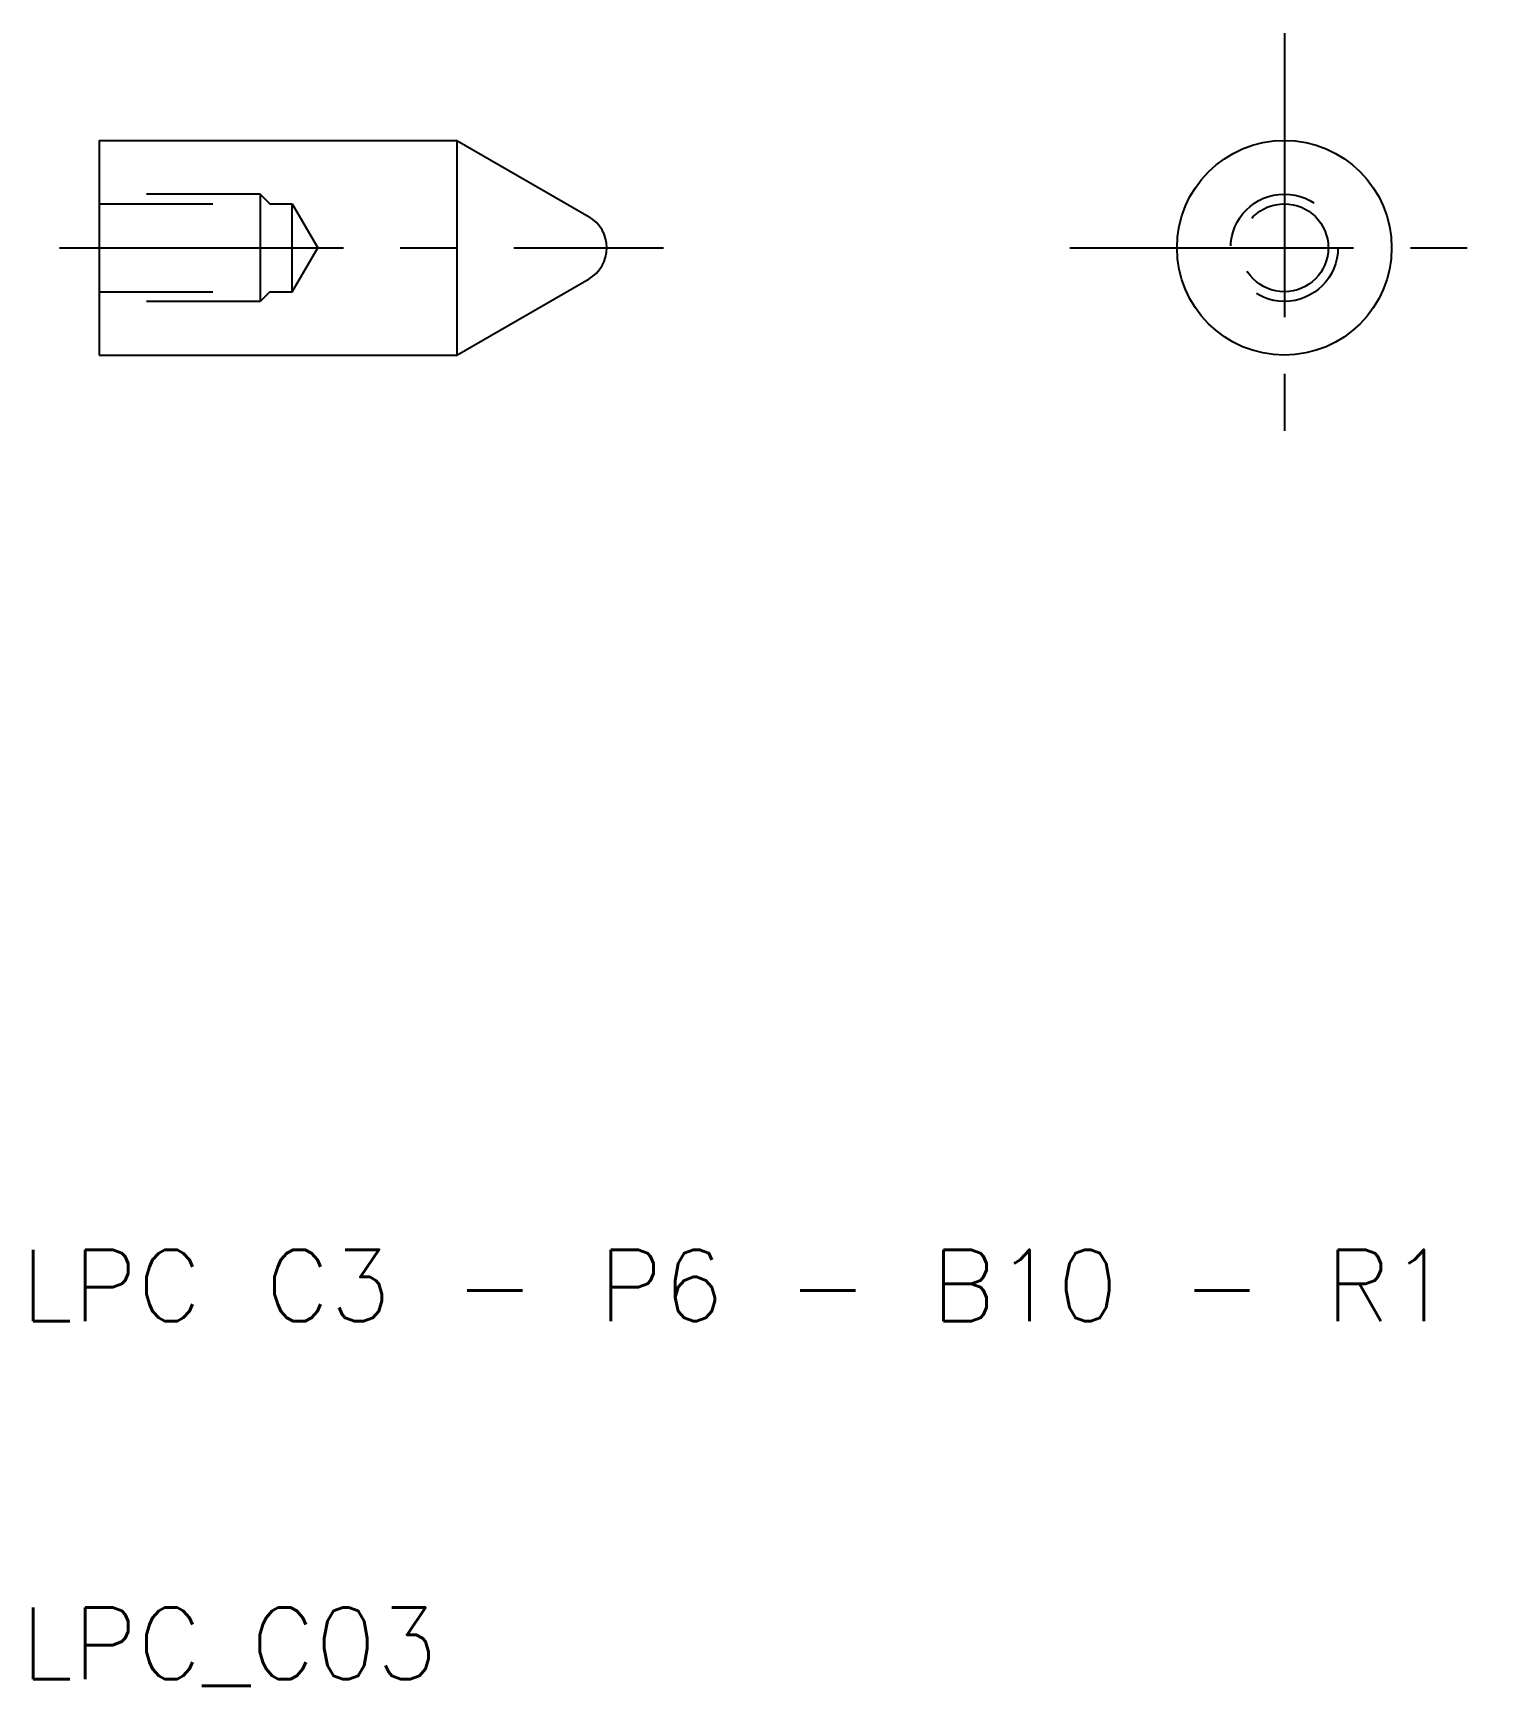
# Model space of a CAD drawing. Extents: x 43 to 84, y 9.8 to 56.
import ezdxf

# ---------------------------------------------------------------- set-up
doc = ezdxf.new("R2010")
doc.units = 0
doc.header["$LTSCALE"] = 0.25
doc.linetypes.add('CENTER', pattern=[50.8, 31.75, -6.35, 6.35, -6.35])
doc.linetypes.add('DASHED', pattern=[19.05, 12.7, -6.35])
doc.layers.get('0').update_dxf_attribs({"linetype": 'CONTINUOUS'})
doc.layers.add('CENTER', color=1, linetype='CENTER')
doc.styles.get("Standard").update_dxf_attribs({"font": 'txt.shx'})

msp = doc.modelspace()

# ---------------------------------------------------------------- linework, layer by layer
for p, q in [((44.865, 53), (54.865, 53)), ((44.865, 53), (44.865, 47)), ((54.865, 53), (54.865, 47)), ((54.865, 53), (58.561, 50.866)), ((54.865, 47), (58.561, 49.134)), ((44.865, 47), (54.865, 47))]:
    msp.add_line(p, q)
at = {"color": 3, "linetype": 'DASHED'}
for p, q in [((49.365, 51.5), (44.865, 51.5)), ((49.365, 51.5), (49.365, 48.5)), ((49.635, 51.23), (49.365, 51.5)), ((44.865, 51.23), (50.265, 51.23)), ((50.265, 48.77), (50.265, 51.23)), ((50.265, 51.23), (50.975, 50)), ((50.265, 48.77), (50.975, 50)), ((44.865, 48.77), (50.265, 48.77)), ((49.635, 48.77), (49.365, 48.5)), ((49.365, 48.5), (44.865, 48.5))]:
    msp.add_line(p, q, dxfattribs=at)
msp.add_circle((78, 50), 3)
for radius in [1.5, 1.229]:
    msp.add_circle((78, 50), radius, dxfattribs=at)
msp.add_arc((58.061, 50), 1, 300, 60)
at = {"layer": 'CENTER', "color": 1, "linetype": 'CENTER'}
for p, q in [((78, 56), (78, 44)), ((43.76, 50), (60.647, 50)), ((72, 50), (84, 50))]:
    msp.add_line(p, q, dxfattribs=at)

# ---------------------------------------------------------------- texts
for s, p in [('LPC C3 - P6 - B10 - R1', (42.675, 20)), ('LPC_C03', (42.675, 10))]:
    msp.add_text(s, height=2).set_placement(p)

doc.saveas('drawing.dxf')
